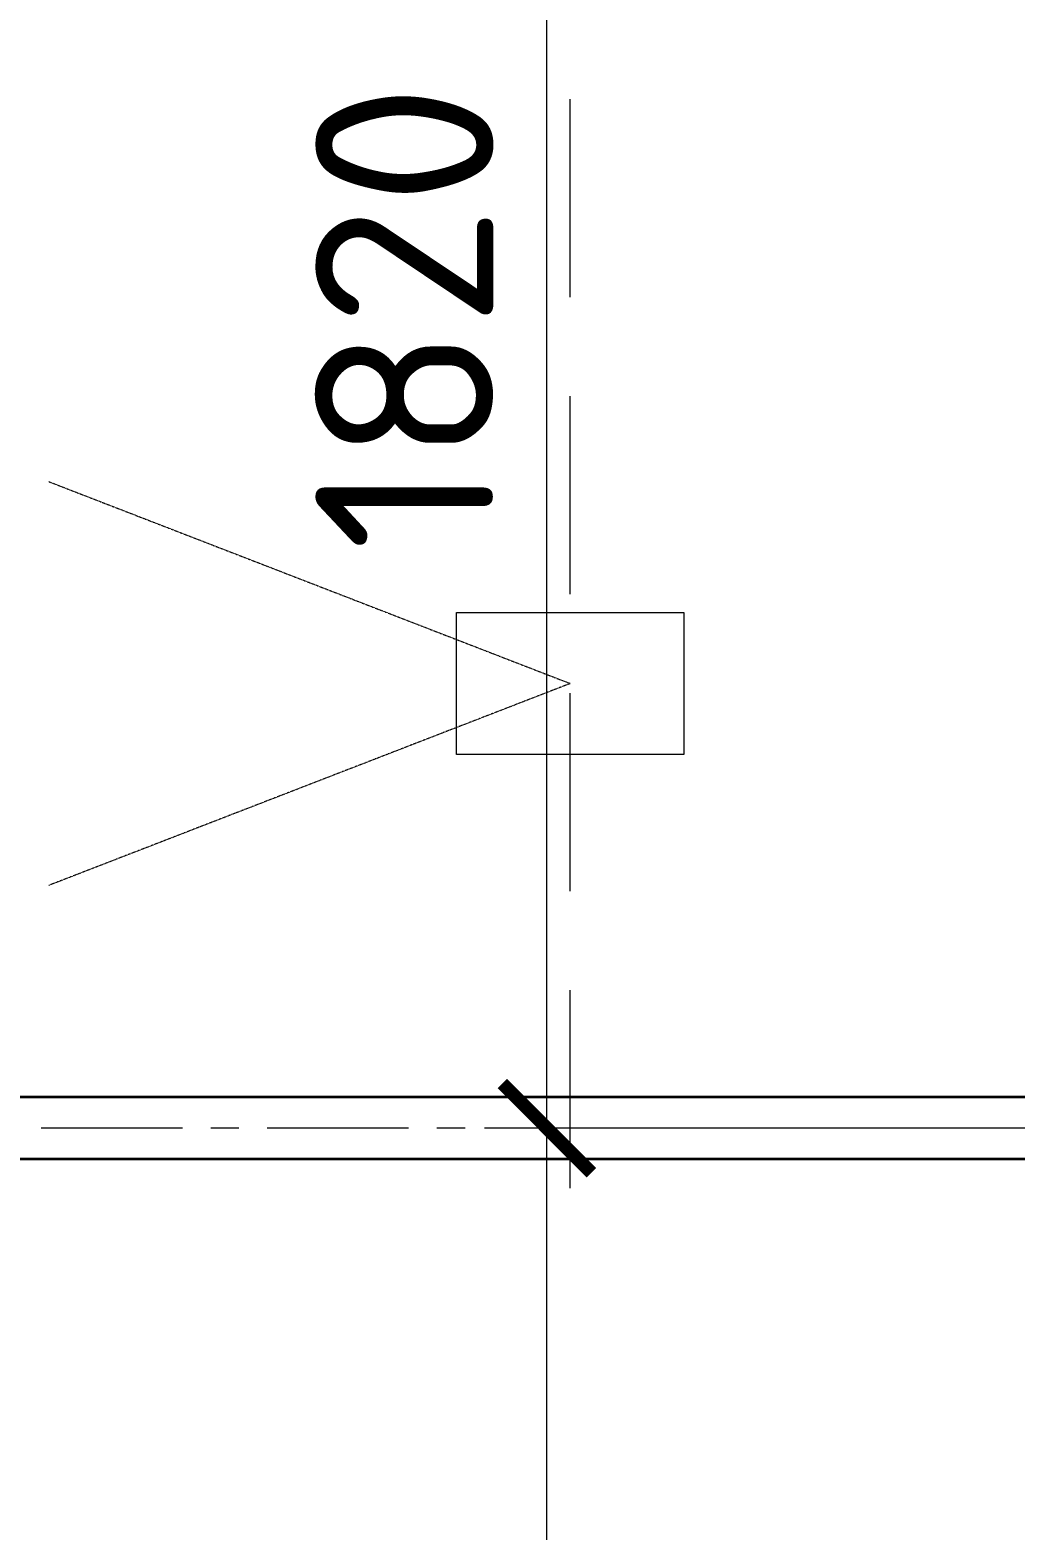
# Model space of a CAD drawing. Header units: millimetres. Extents: x -164867 to 807677, y -316775 to 513985.
# Drawn here: x 287682 to 288788, y 498529 to 500213 of the extents above; entities that cross this region are included whole.
import ezdxf

# ---------------------------------------------------------------- set-up
doc = ezdxf.new("R2010")
doc.units = ezdxf.units.MM
for name, pattern in [('CENTER', [50.8, 31.75, -6.35, 6.35, -6.35]), ('EVENDASH', [0.25, 0.125, -0.125]), ('HIDDEN2', [4.7625, 3.175, -1.5875])]:
    doc.linetypes.add(name, pattern=pattern)
doc.layers.get('Defpoints').update_dxf_attribs({"color": 140})
for name, color, linetype, lineweight in [('EL LOTKI', 202, 'Continuous', 18), ('INT_2_Sviesa_SAB_MEDINES LUBOS', 1, 'Continuous', 35), ('INT_2_Sviesa_SAB_PROZEKTORIAI', 1, 'Continuous', 18)]:
    doc.layers.add(name, color=color, linetype=linetype, lineweight=lineweight)
doc.styles.add('ISOCPEUR', font='isocpeur.ttf')
doc.dimstyles.new('SAB_int_100', dxfattribs={"dimtxt": 200, "dimasz": 100, "dimexe": 70, "dimexo": 70, "dimgap": 60, "dimtad": 1, "dimdec": 1, "dimrnd": 5, "dimtxsty": 'ISOCPEUR', "dimblk": 'ARCHTICK', "dimcen": 20, "dimdle": 70, "dimadec": 0, "dimazin": 0, "dimtfac": 1, "dimtdec": 1, "dimtmove": 1, "dimatfit": 2, "dimfxl": 1, "dimtfill": 1, "dimarcsym": 0})

# ---------------------------------------------------------------- blocks, each defined once
blk = doc.blocks.new('Sviestuvas prozektorius')
at = {"linetype": 'EVENDASH', "lineweight": 0, "ltscale": 2.5, "transparency": 33554687}
blk.add_lwpolyline([(-585.6, 226.6), (0, 0), (-585.6, -226.6)], dxfattribs=at)
at = {"transparency": 33554687}
blk.add_lwpolyline([(-127.6, -79.6), (-127.6, 79.6), (127.6, 79.6), (127.6, -79.6)], close=True, dxfattribs=at)
blk = doc.blocks.new('*U357')
at = {"layer": 'INT_2_Sviesa_SAB_PROZEKTORIAI', "linetype": 'HIDDEN2', "ltscale": 80, "transparency": 33554687, "xscale": -1, "rotation": 270}
blk.add_blockref('Sviestuvas prozektorius', (0, 229), dxfattribs=at)
blk = doc.blocks.new('PROZEKTORIAI Garmatnaya')
at = {"layer": 'INT_2_Sviesa_SAB_PROZEKTORIAI', "linetype": 'HIDDEN2', "ltscale": 70, "transparency": 33554687}
blk.add_lwpolyline([(41250, 40950), (41250, 48950), (32600, 48950), (32600, 40950)], dxfattribs=at)
at = {"layer": 'INT_2_Sviesa_SAB_PROZEKTORIAI', "color": 0, "linetype": 'ByBlock', "lineweight": -2, "transparency": 16777216, "xscale": -1, "rotation": 270}
blk.add_blockref('*U357', (41021, 41516.5), dxfattribs=at)
blk = doc.blocks.new('L 1406')
at = {"transparency": 33554687}
blk.add_lwpolyline([(1993963, -1660861.1), (1993893, -1660861.1), (1993893, -1662267.1), (1993963, -1662267.1)], close=True, dxfattribs=at)
blk = doc.blocks.new('SVIESTUVAI Garmatnaya')
at = {"layer": 'INT_2_Sviesa_SAB_MEDINES LUBOS', "transparency": 33554687, "xscale": -1, "rotation": 270}
blk.add_blockref('L 1406', (1702841.6, -1952910.5), dxfattribs=at)
blk = doc.blocks.new('_ArchTick')
at = {"color": 0, "linetype": 'ByBlock', "const_width": 0.15}
blk.add_lwpolyline([(-0.5, -0.5), (0.5, 0.5)], dxfattribs=at)
blk = doc.blocks.new('*D441')
at = {"layer": 'Defpoints', "color": 0, "transparency": 16777216}
for p in [(41223.8, 41017.5), (41798, 41017.5), (41528.3, 39377.5)]:
    blk.add_point(p, dxfattribs=at)
at = {"layer": 'EL LOTKI', "color": 0, "lineweight": -2, "transparency": 16777216}
for p, q in [((41223.8, 39307.5), (41223.8, 41087.5)), ((41728, 41017.5), (41153.8, 41017.5)), ((41458.3, 39377.5), (41153.8, 39377.5))]:
    blk.add_line(p, q, dxfattribs=at)
at = {"layer": 'EL LOTKI', "color": 0, "lineweight": -2, "transparency": 16777216, "xscale": 100, "yscale": 100, "zscale": 100}
for p, rotation in [((41223.8, 41017.5), 90), ((41223.8, 39377.5), 270)]:
    blk.add_blockref('_ArchTick', p, dxfattribs=dict(at, rotation=rotation))
at = {"layer": 'EL LOTKI', "color": 0, "transparency": 16777216, "insert": (41063.8, 40197.5), "char_height": 200, "attachment_point": 5, "rotation": 90, "style": 'ISOCPEUR', "bg_fill": 3, "box_fill_scale": 1.1, "bg_fill_color": 256, "bg_fill_true_color": 13158600, "bg_fill_transparency": 0}
blk.add_mtext('1640', dxfattribs=at)
blk = doc.blocks.new('*D442')
at = {"layer": 'Defpoints', "color": 0, "transparency": 16777216}
for p in [(41223.8, 42837.5), (41597.2, 42837.5), (41798, 41017.5)]:
    blk.add_point(p, dxfattribs=at)
at = {"layer": 'EL LOTKI', "color": 0, "lineweight": -2, "transparency": 16777216}
for p, q in [((41223.8, 40947.5), (41223.8, 42907.5)), ((41527.2, 42837.5), (41153.8, 42837.5)), ((41728, 41017.5), (41153.8, 41017.5))]:
    blk.add_line(p, q, dxfattribs=at)
at = {"layer": 'EL LOTKI', "color": 0, "lineweight": -2, "transparency": 16777216, "xscale": 100, "yscale": 100, "zscale": 100}
for p, rotation in [((41223.8, 42837.5), 90), ((41223.8, 41017.5), 270)]:
    blk.add_blockref('_ArchTick', p, dxfattribs=dict(at, rotation=rotation))
at = {"layer": 'EL LOTKI', "color": 0, "transparency": 16777216, "insert": (41063.8, 41927.5), "char_height": 200, "attachment_point": 5, "rotation": 90, "style": 'ISOCPEUR', "bg_fill": 3, "box_fill_scale": 1.1, "bg_fill_color": 256, "bg_fill_true_color": 13158600, "bg_fill_transparency": 0}
blk.add_mtext('1820', dxfattribs=at)
blk = doc.blocks.new('EL LOTKI Garmatnaya')
at = {"layer": 'EL LOTKI', "linetype": 'CENTER', "ltscale": 5, "transparency": 33554687}
blk.add_lwpolyline([(52752.5, 41017.5), (40465, 41017.5)], dxfattribs=at)
at = {"layer": 'EL LOTKI', "transparency": 33554687}
dim = blk.add_linear_dim(base=(41223.78, 41017.5), p1=(41528.27, 39377.5), p2=(41797.96, 41017.5), angle=270, dimstyle='SAB_int_100', dxfattribs=at)
dim.commit()
dim.dimension.update_dxf_attribs({"geometry": '*D441', "text_midpoint": (41063.78, 40197.5)})
dim = blk.add_linear_dim(base=(41223.78, 42837.5), p1=(41797.96, 41017.5), p2=(41597.15, 42837.5), angle=270, dimstyle='SAB_int_100', dxfattribs=at)
dim.commit()
dim.dimension.update_dxf_attribs({"geometry": '*D442', "text_midpoint": (41063.78, 41927.5)})

msp = doc.modelspace()

# ---------------------------------------------------------------- block references
at = {"layer": 'INT_2_Sviesa_SAB_MEDINES LUBOS', "transparency": 33554687}
msp.add_blockref('SVIESTUVAI Garmatnaya', (247038.21, 457962.73), dxfattribs=at)
at = {"layer": 'INT_2_Sviesa_SAB_PROZEKTORIAI', "transparency": 33554687}
msp.add_blockref('PROZEKTORIAI Garmatnaya', (247038.21, 457962.73), dxfattribs=at)

# ---------------------------------------------------------------- next in the draw order: block references
at = {"layer": 'EL LOTKI', "transparency": 33554687}
msp.add_blockref('EL LOTKI Garmatnaya', (247038.21, 457962.73), dxfattribs=at)

doc.saveas('drawing.dxf')
